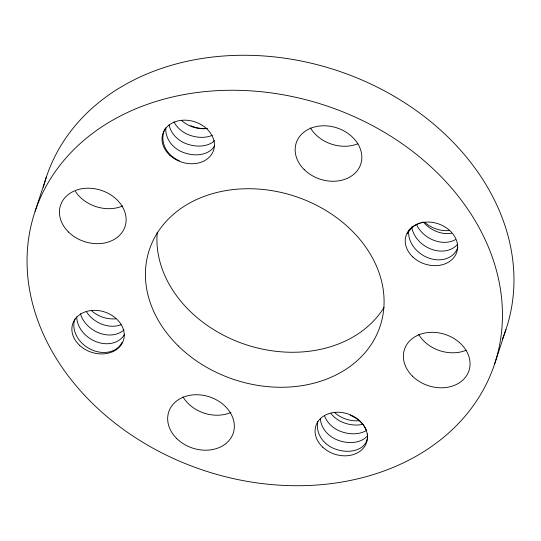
<?xml version="1.0" encoding="UTF-8"?>
<svg xmlns="http://www.w3.org/2000/svg" width="541" height="541" viewBox="0 0 541 541"><rect width="100%" height="100%" fill="white"/><g stroke="black" fill="none" stroke-linecap="round" stroke-linejoin="round"><path stroke-width="0.81" d="M35.07 211.423L46.58 176.434M494.42 364.566A242.104 192.332 18.2 0 0 202.976 91.821A242.104 192.332 18.2 0 0 96.846 407.596A242.104 192.332 18.2 0 0 494.42 364.566L505.93 329.577M43.381 187.247A242.104 192.332 18.2 0 1 337.05 70.533A242.104 192.332 18.2 0 1 502.251 339.39M384.009 307.484A121.536 96.548 18.2 0 1 245.634 344.57A121.536 96.548 18.2 0 1 157.255 232.13M357.892 143.744A33.961 26.982 18.2 0 1 310.46 127.933M466.119 350.277A33.961 26.982 18.2 0 1 418.687 334.46M230.993 412.452A33.961 26.982 18.2 0 1 182.973 396.884M122.766 205.918A33.961 26.982 18.2 0 1 75.422 191.44M207.588 128.454A26.685 21.2 18.2 0 1 181.614 120.508M115.855 318.818A26.685 21.2 18.2 0 1 91.463 310.683M359.055 420.715A26.685 21.2 18.2 0 1 334.663 412.587M449.206 230.54A26.685 21.2 18.2 0 1 424.813 222.405M320.299 418.477A26.387 23.033 16.5 0 0 336.678 439.705A26.387 18.455 19.3 0 0 367.129 436.181M362.659 424.367A26.387 18.455 19.3 0 1 342.433 422.217A26.387 23.033 16.5 0 1 330.97 413.5M366.169 430.609A26.387 18.455 19.3 0 1 339.552 430.967A26.387 23.033 16.5 0 1 324.397 415.535M367.393 433.95A26.387 18.455 19.3 0 1 333.804 448.462A26.387 23.033 16.5 0 1 317.838 421.432M350.189 415.231A26.387 18.455 19.3 0 1 366.392 430.284M408.773 230.135A26.387 20.971 31.8 0 0 427.586 257.617A26.387 20.971 31.8 0 0 456.902 249.55A26.387 20.517 5.1 0 0 457.821 247.115M457.672 244.126A26.387 20.971 31.8 0 1 431.224 249.164A26.387 20.971 31.8 0 1 411.708 226.929M451.627 233.239A26.387 20.971 31.8 0 1 424.158 222.966M455.434 239.649A26.387 20.971 31.8 0 1 416.834 225.212M407.387 233.78A26.387 20.517 5.1 0 1 420.242 222.96M421.737 222.473A26.387 20.517 5.1 0 1 423.278 222.053M214.601 145.543A26.387 18.455 19.3 0 1 182.189 152.007A26.387 23.033 16.5 0 1 165.81 127.852M212.18 135.365A26.387 18.455 19.3 0 1 187.937 134.513A26.387 23.033 16.5 0 1 173.986 121.874M214.676 140.606A26.387 18.455 19.3 0 1 185.063 143.257A26.387 23.033 16.5 0 1 169.09 124.951M179.314 160.745A26.387 23.033 16.5 0 1 165.37 128.318M206.608 128.548A26.387 18.455 19.3 0 1 190.811 125.762M123.943 329.949A26.387 20.971 31.8 0 1 99.314 333.073A26.387 20.971 31.8 0 1 80.42 313.665M124.376 334.615A26.387 20.971 31.8 0 1 96.44 341.817A26.387 20.971 31.8 0 1 76.7 316.776M122.117 342.196A26.387 20.971 31.8 0 1 90.55 349.256A26.387 20.971 31.8 0 1 74.962 318.899M121.008 324.735A26.387 20.971 31.8 0 1 86.459 311.812M178.273 345.942A121.536 96.548 18.2 0 0 379.2 328.827A121.536 96.548 18.2 0 0 236.775 189.222A121.536 96.548 18.2 0 0 178.273 345.942M304.204 169.597A33.961 26.982 18.2 0 0 360.421 165.059A33.961 26.982 18.2 0 0 320.84 125.904A33.961 26.982 18.2 0 0 304.204 169.597M412.431 376.123A33.961 26.982 18.2 0 0 468.648 371.593A33.961 26.982 18.2 0 0 429.067 332.438A33.961 26.982 18.2 0 0 412.431 376.123M176.724 438.548A33.961 26.982 18.2 0 0 232.934 434.01A33.961 26.982 18.2 0 0 193.353 394.856A33.961 26.982 18.2 0 0 176.724 438.548M68.497 232.015A33.961 26.982 18.2 0 0 124.714 227.484A33.961 26.982 18.2 0 0 85.126 188.329A33.961 26.982 18.2 0 0 68.497 232.015M79.568 345.32A26.685 21.2 18.2 0 0 123.389 340.573A26.685 21.2 18.2 0 0 91.267 310.514A26.685 21.2 18.2 0 0 79.568 345.32M322.767 447.218A26.685 21.2 18.2 0 0 366.588 442.477A26.685 21.2 18.2 0 0 334.466 412.411A26.685 21.2 18.2 0 0 322.767 447.218M412.911 257.043A26.685 21.2 18.2 0 0 456.732 252.295A26.685 21.2 18.2 0 0 424.611 222.236A26.685 21.2 18.2 0 0 412.911 257.043M169.712 155.139A26.685 21.2 18.2 0 0 213.533 150.398A26.685 21.2 18.2 0 0 181.411 120.332A26.685 21.2 18.2 0 0 169.712 155.139"/></g></svg>
